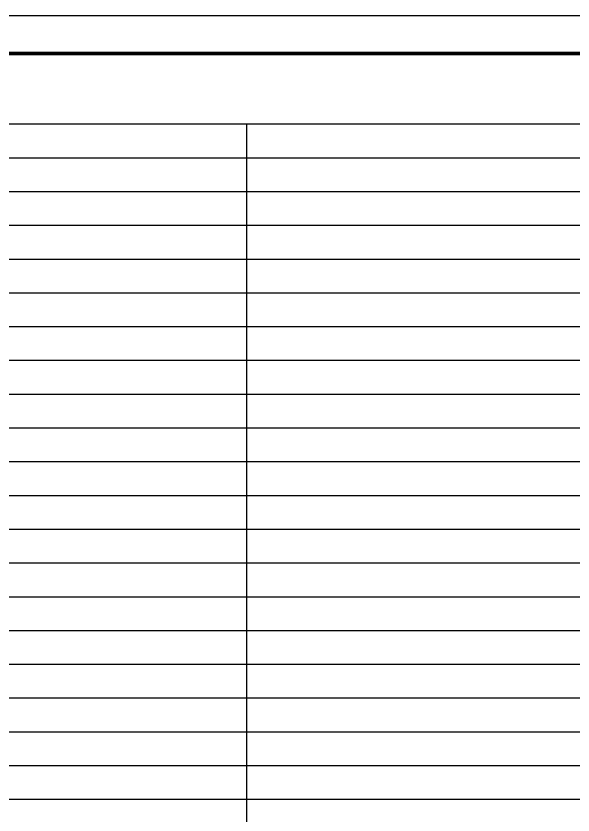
# Model space of a CAD drawing. Extents: x -695846 to 822170, y -413475 to 397179.
# Drawn here: x 365120 to 379970, y 47193 to 68491 of the extents above; entities that cross this region are included whole.
import ezdxf

# ---------------------------------------------------------------- set-up
doc = ezdxf.new("R2010")
doc.units = 0
doc.header["$LTSCALE"] = 1000
doc.header["$MEASUREMENT"] = 0
doc.layers.add('T-图框-175', color=175, linetype='Continuous')
doc.layers.add('ZSX', color=8, linetype='Continuous')

msp = doc.modelspace()

# ---------------------------------------------------------------- linework, layer by layer
at = {"layer": 'T-图框-175'}
msp.add_lwpolyline([(335420, 26491), (394820, 26491), (394820, 68491), (335420, 68491)], close=True, dxfattribs=at)
at = {"layer": 'T-图框-175', "const_width": 100}
msp.add_lwpolyline([(337920, 27491), (393820, 27491), (393820, 67491), (337920, 67491)], close=True, dxfattribs=at)
at = {"layer": 'ZSX', "linetype": 'Continuous'}
for p, q in [((337882, 65613), (386325, 65613)), ((371272, 27413), (371272, 65613)), ((337882, 64713), (386325, 64713)), ((337882, 63813), (386325, 63813)), ((337882, 62913), (386325, 62913)), ((337882, 62013), (386325, 62013)), ((337882, 61113), (386325, 61113)), ((337882, 60213), (386325, 60213)), ((337882, 59313), (386325, 59313)), ((337882, 58413), (386325, 58413)), ((337882, 57513), (386325, 57513)), ((337882, 56613), (386325, 56613)), ((337882, 55713), (386325, 55713)), ((337882, 54813), (386325, 54813)), ((337882, 53913), (386325, 53913)), ((337882, 53013), (386325, 53013)), ((337882, 52113), (386325, 52113)), ((337882, 51213), (386325, 51213)), ((337882, 50313), (386325, 50313)), ((337882, 49413), (386325, 49413)), ((337882, 48513), (386325, 48513)), ((337882, 47613), (386325, 47613))]:
    msp.add_line(p, q, dxfattribs=at)

doc.saveas('drawing.dxf')
